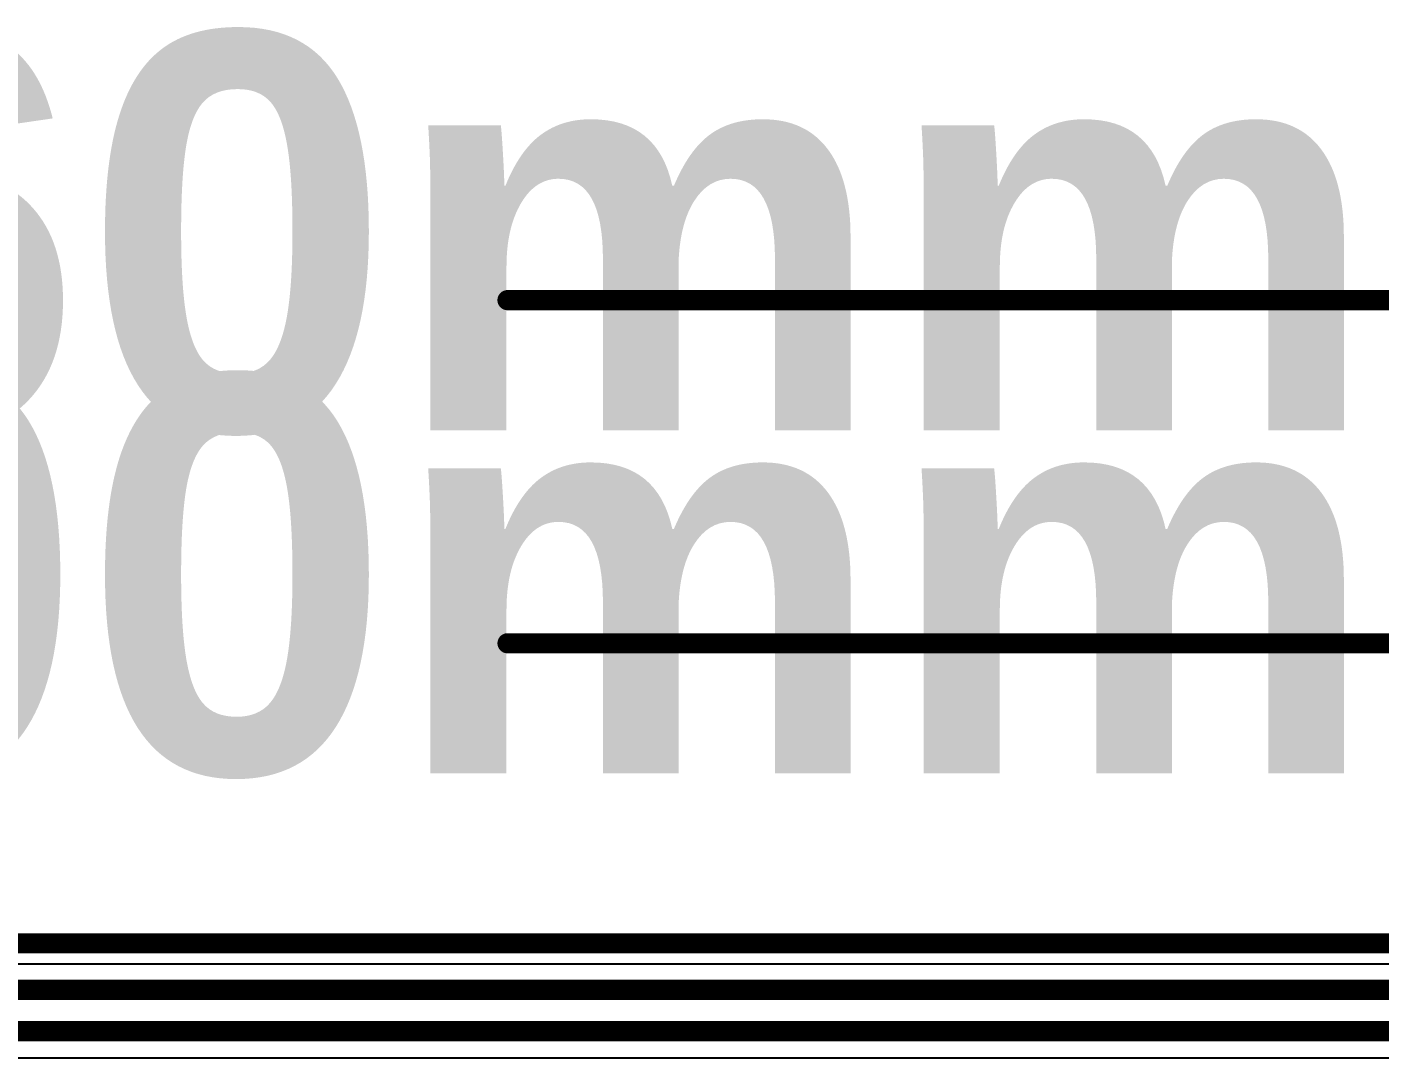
# Model space of a CAD drawing. Header units: inches. Extents: x -6 to 198, y 0 to 119.
# Drawn here: x 38.29 to 55.32, y 53.56 to 66.53 of the extents above; entities that cross this region are included whole.
import ezdxf

# ---------------------------------------------------------------- set-up
doc = ezdxf.new("R2010")
doc.units = ezdxf.units.IN
for name, color, linetype in [('Board Outline', 216, 'Continuous'), ('Bottom Layer', 5, 'Continuous'), ('Dimension', 6, 'Continuous'), ('Top Layer', 1, 'Continuous')]:
    doc.layers.add(name, color=color, linetype=linetype)
doc.styles.add('Arial_Bold', font='', dxfattribs={"height": 0.2})
doc.styles.get('Arial_Bold').set_extended_font_data('Arial', bold=True)

msp = doc.modelspace()

# ---------------------------------------------------------------- linework, layer by layer
at = {"layer": 'Board Outline', "const_width": 0.254}
msp.add_lwpolyline([(0, 55), (70, 55)], dxfattribs=at)
at = {"layer": 'Bottom Layer'}
msp.add_line((36.421, 53.558), (58.939, 53.558), dxfattribs=at)
at = {"layer": 'Bottom Layer', "const_width": 0.254}
for points in [[(33.477, 54.415), (59.53, 54.415)], [(33.609, 53.895), (59.079, 53.895)]]:
    msp.add_lwpolyline(points, dxfattribs=at)
at = {"layer": 'Dimension', "const_width": 0.254}
for points in [[(44.341, 63.094), (66.8, 63.094)], [(44.341, 58.776), (70, 58.776)]]:
    msp.add_lwpolyline(points, dxfattribs=at)
at = {"layer": 'Dimension', "const_width": 0.127}
for points in [[(44.278, 63.094, 1), (44.405, 63.094, 1)], [(44.278, 58.776, 1), (44.405, 58.776, 1)]]:
    msp.add_lwpolyline(points, format="xyb", close=True, dxfattribs=at)
at = {"layer": 'Top Layer'}
msp.add_line((31.607, 54.741), (65.729, 54.741), dxfattribs=at)

# ---------------------------------------------------------------- texts
at = {"layer": 'Dimension', "style": 'Arial_Bold'}
for s, p in [('63.60mm', (25.405, 61.456)), ('70.00mm', (25.405, 57.138))]:
    msp.add_text(s, height=5, dxfattribs=at).set_placement(p)

doc.saveas('drawing.dxf')
